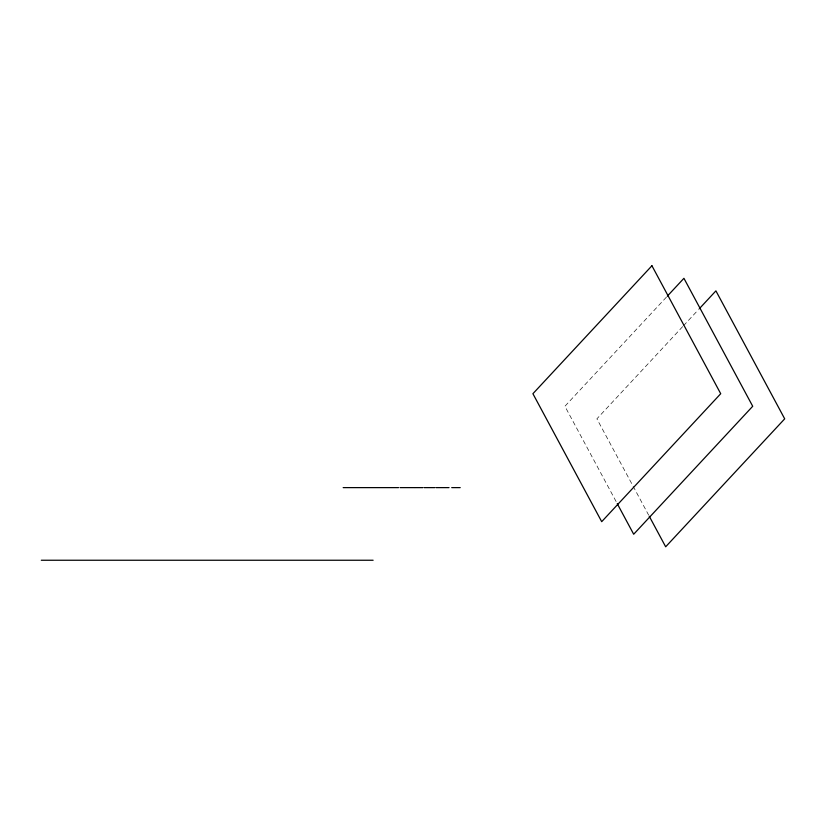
<?xml version="1.0" encoding="UTF-8"?>
<svg xmlns="http://www.w3.org/2000/svg" width="826" height="826" viewBox="0 0 826 826"><rect width="100%" height="100%" fill="white"/><g stroke="black" fill="none" stroke-linecap="round" stroke-linejoin="round"><path stroke-width="0.62" stroke-dasharray="4.13 3.1" d="M666.417 297.133L564.901 406.268L616.64 502.528M682.658 326.621L596.888 418.834L648.637 515.083M683.536 325.681L698.414 309.688"/><path stroke-width="1.24" d="M667.294 296.183L683.928 278.31L752.713 406.268L633.687 534.236L617.249 503.664M699.292 308.748L715.915 290.866L784.7 418.834L665.673 546.791L649.236 516.219M343.172 487.619L398.586 487.619M400.073 487.619L414.776 487.619M415.106 487.619L422.964 487.619M424.141 487.619L434.827 487.619M435.952 487.619L449.034 487.619M451.708 487.619L460.216 487.619M41.3 560.245L373.125 560.245M651.931 265.755L532.915 393.713L601.7 521.671L720.716 393.713L651.931 265.755"/></g></svg>
